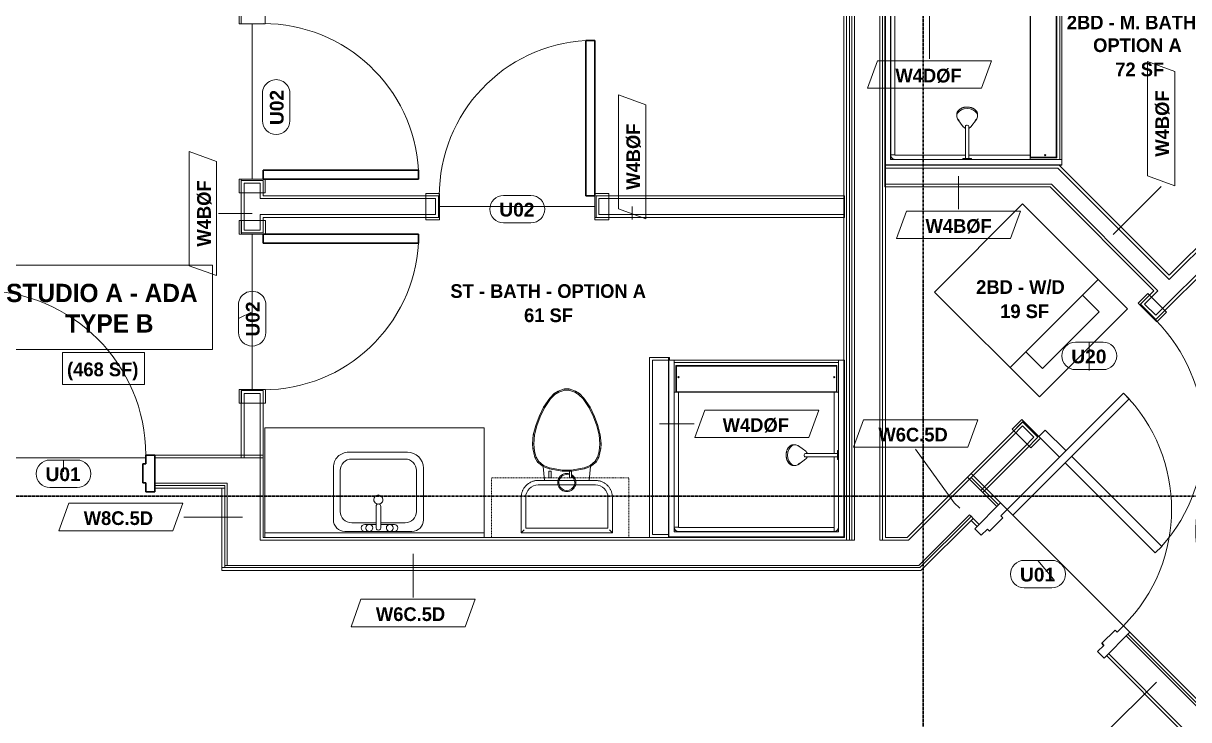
# Model space of a CAD drawing. Header units: inches. Extents: x -4058 to -1781, y 9814 to 12264.
# Drawn here: x -2697.2 to -2442.2, y 10418.3 to 10570.7 of the extents above; entities that cross this region are included whole.
import ezdxf

# ---------------------------------------------------------------- set-up
doc = ezdxf.new("R2010")
doc.units = ezdxf.units.IN
doc.header["$MEASUREMENT"] = 0
doc.linetypes.add('Dash', pattern=[0.25, 0.125, -0.125])
doc.linetypes.add('Grid Line 1_2_', pattern=[0.875, 0.5, -0.125, 0.125, -0.125])
for name, color, linetype, lineweight in [('0-1', 7, 'Continuous', 5), ('0-2', 7, 'Continuous', 9), ('A-AREA-IDEN', 2, 'Continuous', 9), ('A-DOOR-1', 7, 'Continuous', 9), ('A-DOOR-2', 10, 'Continuous', 30), ('A-DOOR-3', 31, 'Continuous', 9), ('A-DOOR-4', 31, 'Continuous', 30), ('A-DOOR-FRAM-2', 10, 'Continuous', 30), ('A-DOOR-IDEN', 31, 'Continuous', 9), ('A-FLOR-2', 192, 'Continuous', 9), ('A-WALL', 113, 'Continuous', 18), ('A-WALL-2', 250, 'Continuous', 18), ('A-WALL-3', 113, 'Continuous', 9), ('A-WALL-IDEN', 211, 'Continuous', 9), ('I-WALL-1', 7, 'Continuous', 9), ('P-SANR-FIXT', 6, 'Continuous', 9), ('Q-CASE', 31, 'Continuous', 9), ('Q-CASE-3', 31, 'Dash', 9), ('S-GRID-1', 1, 'Grid Line 1_2_', 30)]:
    doc.layers.add(name, color=color, linetype=linetype, lineweight=lineweight)
doc.styles.add('Arial_B', font='arialbd.ttf', dxfattribs={"height": 3})
doc.styles.add('Century Gothic_B', font='GOTHICB.TTF', dxfattribs={"height": 4})
doc.styles.add('Century Gothic_B_1', font='GOTHICB.TTF', dxfattribs={"height": 3})

# ---------------------------------------------------------------- blocks, each defined once
blk = doc.blocks.new('HOLLOW METAL - UNIT DOOR-2191977-UNIT PLANS - 1ST FLOOR')
at = {"layer": 'A-DOOR-1'}
blk.add_arc((18, -3.875), 36, 180, 270, dxfattribs=at)
at = {"layer": 'A-DOOR-2'}
for p, q in [((16.25, -3.875), (18, -3.875)), ((16.25, -39.875), (16.25, -3.875)), ((18, -3.875), (18, -39.875)), ((18, -39.875), (16.25, -39.875))]:
    blk.add_line(p, q, dxfattribs=at)
at = {"layer": 'A-DOOR-FRAM-2'}
for p, q in [((-20, 4.125), (-18, 4.125)), ((-20, -3.875), (-20, 4.125)), ((-18, 4.125), (-18, 2.1875)), ((18, 4.125), (20, 4.125)), ((18, 2.1875), (18, 4.125)), ((20, 4.125), (20, -3.875)), ((-18, 2.1875), (-17.375, 2.1875)), ((-17.375, 2.1875), (-17.375, -1.9375)), ((17.375, 2.1875), (18, 2.1875)), ((17.375, -1.9375), (17.375, 2.1875)), ((-18, -1.9375), (-18, -3.875)), ((-17.375, -1.9375), (-18, -1.9375)), ((18, -1.9375), (17.375, -1.9375)), ((18, -3.875), (18, -1.9375)), ((-18, -3.875), (-20, -3.875)), ((20, -3.875), (18, -3.875))]:
    blk.add_line(p, q, dxfattribs=at)
blk = doc.blocks.new('CTR - 1st Phase - Common Walls_rvt-1-UNIT PLANS - 1ST FLOOR')
at = {"layer": 'A-WALL-2'}
for p, q in [((-2517.06, 10814.49), (-2517.06, 10458.16)), ((-2516.44, 10814.49), (-2516.44, 10458.16)), ((-2515.94, 10814.49), (-2515.94, 10458.16)), ((-2515.31, 10814.49), (-2515.31, 10458.16)), ((-2509.81, 10814.49), (-2509.81, 10458.16)), ((-2509.19, 10814.49), (-2509.19, 10458.16)), ((-2668.41, 10475.54), (-2653.75, 10475.54)), ((-2653.75, 10475.54), (-2652.62, 10475.54)), ((-2652.62, 10475.54), (-2645.37, 10475.54)), ((-2645.37, 10457.54), (-2645.37, 10475.54)), ((-2668.41, 10470.04), (-2653.75, 10470.04)), ((-2653.75, 10470.04), (-2653.12, 10470.04)), ((-2653.12, 10470.04), (-2652.62, 10470.04)), ((-2652.62, 10452.04), (-2652.62, 10470.04)), ((-2494.07, 10467.02), (-2490.18, 10470.91)), ((-2490.18, 10470.91), (-2489.83, 10471.26)), ((-2484.17, 10464.9), (-2490.18, 10470.91)), ((-2489.83, 10471.26), (-2489.39, 10471.7)), ((-2483.82, 10465.25), (-2489.83, 10471.26)), ((-2668.41, 10469.54), (-2653.75, 10469.54)), ((-2653.75, 10469.54), (-2653.12, 10469.54)), ((-2653.75, 10468.91), (-2653.12, 10468.91)), ((-2653.12, 10469.54), (-2653.12, 10468.91)), ((-2653.12, 10468.91), (-2653.12, 10469.54)), ((-2653.12, 10452.04), (-2653.12, 10468.91)), ((-2503.55, 10457.54), (-2494.51, 10466.58)), ((-2494.51, 10466.58), (-2494.07, 10467.02)), ((-2501.27, 10452.04), (-2490.62, 10462.69)), ((-2501.06, 10451.54), (-2490.27, 10462.33)), ((-2490.62, 10462.69), (-2490.18, 10463.13)), ((-2490.27, 10462.33), (-2489.83, 10462.78)), ((-2489.83, 10462.78), (-2490.18, 10463.13)), ((-2490.18, 10463.13), (-2489.83, 10462.78)), ((-2489.39, 10462.33), (-2489.83, 10462.78)), ((-2489.83, 10462.78), (-2489.39, 10462.33)), ((-2489.83, 10461.89), (-2489.39, 10462.33)), ((-2488.06, 10461.01), (-2489.39, 10462.33)), ((-2644.75, 10457.54), (-2645.37, 10457.54)), ((-2644.75, 10457.54), (-2517.06, 10457.54)), ((-2517.06, 10457.54), (-2517.06, 10458.16)), ((-2516.44, 10457.54), (-2517.06, 10457.54)), ((-2517.06, 10457.54), (-2516.44, 10457.54)), ((-2516.44, 10457.54), (-2516.44, 10458.16)), ((-2515.94, 10457.54), (-2516.44, 10457.54)), ((-2516.44, 10457.54), (-2515.94, 10457.54)), ((-2515.94, 10457.54), (-2515.94, 10458.16)), ((-2515.31, 10457.54), (-2515.94, 10457.54)), ((-2515.94, 10457.54), (-2515.31, 10457.54)), ((-2515.31, 10457.54), (-2515.31, 10458.16)), ((-2509.81, 10457.54), (-2509.81, 10458.16)), ((-2509.19, 10457.54), (-2509.81, 10457.54)), ((-2509.81, 10457.54), (-2509.19, 10457.54)), ((-2509.19, 10457.54), (-2509.19, 10458.16)), ((-2509.19, 10457.54), (-2504.43, 10457.54)), ((-2503.55, 10457.54), (-2504.43, 10457.54)), ((-2652.62, 10452.04), (-2653.12, 10452.04)), ((-2653.12, 10451.54), (-2653.12, 10452.04)), ((-2653.12, 10451.54), (-2653.12, 10452.04)), ((-2645.37, 10452.04), (-2652.62, 10452.04)), ((-2644.75, 10452.04), (-2645.37, 10452.04)), ((-2644.75, 10452.04), (-2509.93, 10452.04)), ((-2509.05, 10452.04), (-2509.93, 10452.04)), ((-2501.27, 10452.04), (-2509.05, 10452.04)), ((-2653.12, 10451.54), (-2653.75, 10451.54)), ((-2644.75, 10451.54), (-2653.12, 10451.54)), ((-2644.75, 10451.54), (-2510.43, 10451.54)), ((-2501.77, 10451.54), (-2510.43, 10451.54)), ((-2501.06, 10451.54), (-2501.77, 10451.54)), ((-2437.81, 10418.54), (-2455.89, 10436.61)), ((-2437.11, 10418.54), (-2455.53, 10436.97)), ((-2443.64, 10416.58), (-2459.78, 10432.72))]:
    blk.add_line(p, q, dxfattribs=at)
at = {"layer": 'I-WALL-1'}
for p, q in [((-2517.69, 10814.49), (-2517.69, 10496.91)), ((-2508.56, 10458.16), (-2508.56, 10539.6)), ((-2653.75, 10476.16), (-2668.41, 10476.16)), ((-2645.37, 10476.16), (-2653.75, 10476.16)), ((-2644.75, 10476.16), (-2645.37, 10476.16)), ((-2644.75, 10458.16), (-2644.75, 10476.16)), ((-2489.83, 10472.15), (-2494.95, 10467.02)), ((-2489.39, 10471.7), (-2489.83, 10472.15)), ((-2483.38, 10465.69), (-2489.39, 10471.7)), ((-2668.41, 10468.91), (-2653.75, 10468.91)), ((-2653.75, 10468.91), (-2653.75, 10451.54)), ((-2494.95, 10467.02), (-2503.81, 10458.16)), ((-2500.81, 10450.91), (-2489.83, 10461.89)), ((-2489.83, 10461.89), (-2488.5, 10460.57)), ((-2556.06, 10458.16), (-2644.75, 10458.16)), ((-2503.81, 10458.16), (-2508.56, 10458.16)), ((-2653.75, 10451.54), (-2653.75, 10450.91)), ((-2653.75, 10450.91), (-2644.75, 10450.91)), ((-2644.75, 10450.91), (-2511.06, 10450.91)), ((-2511.06, 10450.91), (-2501.69, 10450.91)), ((-2501.69, 10450.91), (-2500.81, 10450.91)), ((-2437.47, 10419.79), (-2455.09, 10437.41)), ((-2460.22, 10432.28), (-2444.08, 10416.14))]:
    blk.add_line(p, q, dxfattribs=at)
at = {"layer": '0-2'}
for p, rotation in [((-2688.41, 10472.29), 180), ((-2471.97, 10448.81), 134.9999999999948)]:
    blk.add_blockref('HOLLOW METAL - UNIT DOOR-2191977-UNIT PLANS - 1ST FLOOR', p, dxfattribs=dict(at, rotation=rotation))
blk = doc.blocks.new('CTR - 1st Phase - Structure_rvt-1-UNIT PLANS - 1ST FLOOR')
at = {"layer": 'S-GRID-1'}
for p, q in [((-2500.32, 9814.03), (-2500.32, 12247.5)), ((-1781.27, 10467.19), (-4041.78, 10467.19))]:
    blk.add_line(p, q, dxfattribs=at)
blk = doc.blocks.new('SWING - SINGLE - FLUSH - SWING - FLUSH - 2-10 x 6-8 - PRIVACY-4346066-UNIT PLANS - 1ST FLOOR')
at = {"layer": 'A-DOOR-3'}
for p, q in [((-17, 2.87), (-20, 2.87)), ((-20, 2.87), (-20, -2.38)), ((-17, -2.38), (-17, 2.87)), ((20, 2.87), (17, 2.87)), ((17, 2.87), (17, -2.38)), ((20, -2.38), (20, 2.87)), ((-20, -2.38), (-17, -2.38)), ((-17, -2.38), (-20, -2.38)), ((-20, -2.38), (-20, -2.88)), ((-17, -2.88), (-17, -2.38)), ((17, -2.38), (20, -2.38)), ((20, -2.38), (17, -2.38)), ((17, -2.38), (17, -2.88)), ((20, -2.88), (20, -2.38)), ((-20, -2.88), (-17, -2.88)), ((17, -2.88), (20, -2.88))]:
    blk.add_line(p, q, dxfattribs=at)
blk.add_arc((17, 2.37), 34.07, 93.3657, 180, dxfattribs=at)
at = {"layer": 'A-DOOR-4'}
for p, q in [((15, 2.37), (15, 36.38)), ((17, 36.38), (15, 36.38)), ((17, 2.37), (17, 36.38)), ((17, 2.37), (15, 2.37))]:
    blk.add_line(p, q, dxfattribs=at)
blk = doc.blocks.new('SWING - SINGLE - FLUSH - SWING - FLUSH - 2-10 x 6-8 - PRIVACY-4346067-UNIT PLANS - 1ST FLOOR')
at = {"layer": 'A-DOOR-3'}
for p, q in [((-17, 2.87), (-20, 2.87)), ((-20, 2.87), (-20, -2.38)), ((-17, -2.38), (-17, 2.87)), ((20, 2.87), (17, 2.87)), ((17, 2.87), (17, -2.38)), ((20, -2.38), (20, 2.87)), ((-20, -2.38), (-17, -2.38)), ((-17, -2.38), (-20, -2.38)), ((-20, -2.38), (-20, -2.88)), ((-17, -2.88), (-17, -2.38)), ((17, -2.38), (20, -2.38)), ((20, -2.38), (17, -2.38)), ((17, -2.38), (17, -2.88)), ((20, -2.88), (20, -2.38)), ((-20, -2.88), (-17, -2.88)), ((17, -2.88), (20, -2.88))]:
    blk.add_line(p, q, dxfattribs=at)
blk.add_arc((17, 2.37), 34.07, 93.3657, 180, dxfattribs=at)
at = {"layer": 'A-DOOR-4'}
for p, q in [((15, 2.37), (15, 36.38)), ((17, 36.38), (15, 36.38)), ((17, 2.37), (17, 36.38)), ((17, 2.37), (15, 2.37))]:
    blk.add_line(p, q, dxfattribs=at)
blk = doc.blocks.new('M_Sink Vanity-Square - 500 x 440mm-1352614-UNIT PLANS - 1ST FLOOR')
at = {"layer": 'P-SANR-FIXT'}
for p, q in [((7.96, 7.09), (-6.72, 7.09)), ((0.12, 5.22), (-5.22, 5.22)), ((3.62, 7.09), (-2.88, 7.09)), ((-2.88, 5.59), (0.12, 5.59)), ((0.12, 6.33), (0.12, 1.59)), ((1.12, 6.33), (1.12, 1.59)), ((1.12, 5.59), (3.62, 5.59)), ((6.46, 5.22), (1.12, 5.22)), ((-9.22, 4.59), (-9.22, -6.73)), ((-7.72, 2.72), (-7.72, -6.23)), ((8.96, -6.23), (8.96, 2.72)), ((10.46, -6.91), (10.46, 4.59)), ((-5.22, -8.73), (6.46, -8.73)), ((-5.72, -10.23), (7.14, -10.23))]:
    blk.add_line(p, q, dxfattribs=at)
for centre, radius, start, end in [((-6.72, 4.59), 2.5, 90, 180), ((-5.22, 2.72), 2.5, 90, 180), ((-2.88, 6.34), 0.75, 90, 270), ((-1.88, 6.34), 0.75, 360, 180), ((-1.88, 6.34), 0.75, 180, 0), ((0.62, 6.33), 0.5, 360, 180), ((2.62, 6.34), 0.75, 360, 180), ((2.62, 6.34), 0.75, 180, 360), ((3.62, 6.34), 0.75, 270, 90), ((6.46, 2.72), 2.5, 0, 90), ((7.96, 4.59), 2.5, 360, 90), ((0.62, 0.13), 1, 360, 180), ((0.62, 0.13), 1, 180, 0), ((0.62, 1.59), 0.5, 180, 0), ((-5.72, -6.73), 3.5, 180, 270), ((-5.22, -6.23), 2.5, 180, 270), ((6.46, -6.23), 2.5, 270, 0), ((7.14, -6.91), 3.32, 270, 0)]:
    blk.add_arc(centre, radius, start, end, dxfattribs=at)
blk = doc.blocks.new('Toilet-Domestic-3D - Toilet-Domestic-3D-V38-UNIT PLANS - 1ST FLOOR')
at = {"layer": 'P-SANR-FIXT'}
for p, q in [((-2.74, 11), (-3.74, 10)), ((-2.59, 10.8), (-3.55, 9.84)), ((-1.87, 11.5), (-2.74, 11)), ((-2.59, 10.8), (-2.74, 11)), ((-1.77, 11.27), (-2.59, 10.8)), ((-0.5, 12), (-1.87, 11.5)), ((-1.77, 11.27), (-1.87, 11.5)), ((-0.46, 11.75), (-1.77, 11.27)), ((-0.46, 11.75), (-0.5, 12)), ((0.5, 12), (-0.5, 12)), ((0.46, 11.75), (-0.46, 11.75)), ((0.46, 11.75), (0.5, 12)), ((1.77, 11.27), (0.46, 11.75)), ((1.87, 11.5), (0.5, 12)), ((1.77, 11.27), (1.87, 11.5)), ((2.59, 10.8), (1.77, 11.27)), ((2.74, 11), (1.87, 11.5)), ((2.59, 10.8), (2.74, 11)), ((3.55, 9.84), (2.59, 10.8)), ((3.74, 10), (2.74, 11)), ((-5.13, 8), (-6.06, 6)), ((-4.91, 7.88), (-5.83, 5.9)), ((-3.74, 10), (-5.13, 8)), ((-4.91, 7.88), (-5.13, 8)), ((-3.55, 9.84), (-4.91, 7.88)), ((-3.55, 9.84), (-3.74, 10)), ((3.55, 9.84), (3.74, 10)), ((4.91, 7.88), (3.55, 9.84)), ((5.13, 8), (3.74, 10)), ((4.91, 7.88), (5.13, 8)), ((5.83, 5.9), (4.91, 7.88)), ((6.06, 6), (5.13, 8)), ((-6.06, 6), (-6.79, 4)), ((-5.83, 5.9), (-6.55, 3.92)), ((-5.83, 5.9), (-6.06, 6)), ((5.83, 5.9), (6.06, 6)), ((6.55, 3.92), (5.83, 5.9)), ((6.79, 4), (6.06, 6)), ((-6.79, 4), (-7.33, 1.99)), ((-6.55, 3.92), (-7.08, 1.95)), ((-6.55, 3.92), (-6.79, 4)), ((6.55, 3.92), (6.79, 4)), ((7.08, 1.95), (6.55, 3.92)), ((7.33, 1.99), (6.79, 4)), ((-7.33, 1.99), (-7.5, 0)), ((-7.08, 1.95), (-7.33, 1.99)), ((-7.08, 1.95), (-7.25, 0)), ((7.08, 1.95), (7.33, 1.99)), ((7.25, 0), (7.08, 1.95)), ((7.5, 0), (7.33, 1.99)), ((-7.25, 0), (-7.5, 0)), ((-7.5, 0), (-7.41, -1)), ((-7.16, -0.96), (-7.41, -1)), ((-7.41, -1), (-7.24, -2)), ((-7.25, 0), (-7.16, -0.96)), ((-6.99, -1.95), (-7.24, -2)), ((-7.24, -2), (-6.97, -3)), ((-7.16, -0.96), (-6.99, -1.95)), ((-6.99, -1.95), (-6.73, -2.9)), ((6.73, -2.9), (6.99, -1.95)), ((6.97, -3), (7.24, -2)), ((6.99, -1.95), (7.16, -0.96)), ((6.99, -1.95), (7.24, -2)), ((7.16, -0.96), (7.25, 0)), ((7.16, -0.96), (7.41, -1)), ((7.24, -2), (7.41, -1)), ((7.25, 0), (7.5, 0)), ((7.41, -1), (7.5, 0)), ((-6.73, -2.9), (-6.97, -3)), ((-6.97, -3), (-6.4, -4)), ((-6.73, -2.9), (-6.21, -3.84)), ((-6.4, -4), (-6.21, -3.84)), ((-6.4, -4), (-5.21, -5)), ((-6.21, -3.84), (-5.08, -4.78)), ((-5.08, -4.78), (-5.21, -5)), ((-5.21, -5), (-4.86, -8.02)), ((-5.21, -5), (-3.84, -5.5)), ((-5.08, -4.78), (-3.77, -5.26)), ((3.77, -5.26), (5.08, -4.78)), ((3.84, -5.5), (5.21, -5)), ((4.86, -8.02), (5.21, -5)), ((5.08, -4.78), (6.21, -3.84)), ((5.08, -4.78), (5.21, -5)), ((5.21, -5), (6.4, -4)), ((6.21, -3.84), (6.73, -2.9)), ((6.21, -3.84), (6.4, -4)), ((6.4, -4), (6.97, -3)), ((6.73, -2.9), (6.97, -3)), ((-3.77, -5.26), (-3.84, -5.5)), ((-3.84, -5.5), (-1, -6)), ((-3.77, -5.26), (-0.98, -5.75)), ((-0.98, -5.75), (-1, -6)), ((-1, -6), (0.56, -6)), ((-0.98, -5.75), (0.98, -5.75)), ((0.98, -5.75), (3.77, -5.26)), ((0.98, -5.75), (1, -5.98)), ((1.05, -5.99), (3.84, -5.5)), ((3.77, -5.26), (3.84, -5.5)), ((6.25, -8.02), (-6.25, -8.02)), ((6.25, -9), (-6.25, -9)), ((6.25, -9), (-6.25, -9)), ((-9.98, -11.75), (-9.98, -19.48)), ((-9, -11.75), (-9, -18.5)), ((-9, -11.75), (-9, -18.5)), ((9, -18.5), (9, -11.75)), ((9, -18.5), (9, -11.75)), ((9.98, -19.48), (9.98, -11.75)), ((-9.98, -19.48), (-9.86, -19.36)), ((-9.98, -19.48), (9.98, -19.48)), ((-9, -18.5), (9, -18.5)), ((-9, -18.5), (9, -18.5)), ((9.86, -19.36), (9.98, -19.48))]:
    blk.add_line(p, q, dxfattribs=at)
at = {"layer": 'P-SANR-FIXT', "flags": 128}
for points in [[(-6.25, -8.02), (-6.4, -8.03), (-6.55, -8.03), (-6.7, -8.05), (-6.84, -8.07), (-6.99, -8.1), (-7.14, -8.13), (-7.28, -8.17), (-7.42, -8.21), (-7.56, -8.26), (-7.7, -8.32), (-7.84, -8.38), (-7.97, -8.44), (-8.1, -8.52), (-8.23, -8.59), (-8.35, -8.67), (-8.48, -8.76), (-8.59, -8.85), (-8.71, -8.95), (-8.82, -9.05), (-8.92, -9.15), (-9.03, -9.26), (-9.12, -9.38), (-9.22, -9.49), (-9.3, -9.61), (-9.39, -9.74), (-9.46, -9.86), (-9.54, -9.99), (-9.6, -10.13), (-9.67, -10.26), (-9.72, -10.4), (-9.78, -10.54), (-9.82, -10.68), (-9.86, -10.83), (-9.89, -10.97), (-9.92, -11.12), (-9.95, -11.26), (-9.96, -11.41), (-9.97, -11.56), (-9.98, -11.71), (-9.98, -11.75)], [(9.98, -11.75), (9.97, -11.6), (9.97, -11.45), (9.95, -11.3), (9.93, -11.16), (9.9, -11.01), (9.87, -10.86), (9.83, -10.72), (9.79, -10.58), (9.74, -10.44), (9.68, -10.3), (9.62, -10.16), (9.56, -10.03), (9.48, -9.9), (9.41, -9.77), (9.33, -9.65), (9.24, -9.52), (9.15, -9.41), (9.05, -9.29), (8.95, -9.18), (8.85, -9.08), (8.74, -8.97), (8.62, -8.88), (8.51, -8.78), (8.39, -8.7), (8.26, -8.61), (8.14, -8.54), (8.01, -8.46), (7.87, -8.4), (7.74, -8.33), (7.6, -8.28), (7.46, -8.22), (7.32, -8.18), (7.17, -8.14), (7.03, -8.11), (6.88, -8.08), (6.74, -8.05), (6.59, -8.04), (6.44, -8.03), (6.29, -8.02), (6.25, -8.02)]]:
    blk.add_lwpolyline(points, dxfattribs=at)
at = {"layer": 'P-SANR-FIXT'}
for centre, radius, start, end in [((0, -8.48), 2, 73.137, 0), ((0, -8.48), 1.75, 70.983, 0), ((0, -8.48), 2, 0, 57.9286), ((0, -8.48), 1.75, 0, 51.2446), ((-6.25, -11.75), 2.75, 90, 180), ((-6.25, -11.75), 2.75, 90, 180), ((6.25, -11.75), 2.75, 0, 90), ((6.25, -11.75), 2.75, 360, 90)]:
    blk.add_arc(centre, radius, start, end, dxfattribs=at)
for points in [[(-9.98, -19.48), (-9.98, -19.48), (-9.98, -19.48), (-9.98, -19.48)], [(9.98, -19.48), (9.98, -19.48), (9.98, -19.48), (9.98, -19.48)]]:
    blk.add_open_spline(points, degree=3, dxfattribs=at)
for points, knots in [([(-9.86, -19.36), (-9.86, -19.36), (-9.85, -19.35), (-9.82, -19.32), (-9.8, -19.3), (-9.78, -19.28), (-9.75, -19.25), (-9.71, -19.21), (-9.66, -19.16), (-9.6, -19.1), (-9.55, -19.05), (-9.47, -18.97), (-9.41, -18.91), (-9.37, -18.87)], [0, 0, 0, 0, 0.166667, 0.25, 0.291667, 0.333333, 0.416667, 0.5, 0.583333, 0.666667, 0.75, 0.833333, 1, 1, 1, 1]), ([(9.37, -18.87), (9.41, -18.91), (9.47, -18.97), (9.55, -19.05), (9.6, -19.1), (9.66, -19.16), (9.71, -19.21), (9.75, -19.25), (9.78, -19.28), (9.8, -19.3), (9.82, -19.32), (9.85, -19.35), (9.86, -19.36), (9.86, -19.36)], [-1, -1, -1, -1, -0.833333, -0.75, -0.666667, -0.583333, -0.5, -0.416667, -0.333333, -0.291667, -0.25, -0.166667, 0, 0, 0, 0])]:
    blk.add_open_spline(points, degree=3, knots=knots, dxfattribs=at)
blk = doc.blocks.new('Bath Vanity - Bath Vanity 48_-2551079-UNIT PLANS - 1ST FLOOR')
at = {"layer": 'Q-CASE'}
for p, q in [((-23.26, -1), (-23.26, -24)), ((24.74, -24), (24.74, -1)), ((-23.26, -24), (24.74, -24))]:
    blk.add_line(p, q, dxfattribs=at)
blk = doc.blocks.new('BATHROOM MIRROR - BATHROOM MIRROR 48_-3124766-UNIT PLANS - 1ST FLOOR')
at = {"layer": 'Q-CASE'}
for p, q in [((24.74, 24), (-23.26, 24)), ((-23.26, 23), (-23.26, 24)), ((-23.26, 23), (24.74, 23)), ((24.74, 24), (24.74, 23))]:
    blk.add_line(p, q, dxfattribs=at)
blk = doc.blocks.new('300 Series Wall Hung Cabinet_326 - 30_-2909952-UNIT PLANS - 1ST FLOOR')
at = {"layer": 'Q-CASE'}
for p, q in [((-2.5, -13.19), (-2.01, -13.19)), ((-2.5, -13.19), (-2.5, -14.69)), ((-2.5, -14.69), (-2.01, -14.69)), ((-2.01, -14.69), (-2.01, -13.19)), ((2, -13.19), (2.49, -13.19)), ((2, -13.19), (2, -14.69)), ((2, -14.69), (2.49, -14.69)), ((2.49, -14.69), (2.49, -13.19))]:
    blk.add_line(p, q, dxfattribs=at)
at = {"layer": 'Q-CASE-3'}
for p, q in [((15, -0.19), (-15, -0.19)), ((-15, -0.19), (-15, -13.19)), ((15, -13.19), (15, -0.19)), ((-15, -13.19), (15, -13.19))]:
    blk.add_line(p, q, dxfattribs=at)
blk = doc.blocks.new('SWING - SINGLE - FLUSH - SWING - FLUSH - 2-10 x 6-8 - PRIVACY-4346070-UNIT PLANS - 1ST FLOOR')
at = {"layer": 'A-DOOR-3'}
for p, q in [((-20, 2.37), (-20, 2.87)), ((-20, 2.87), (-17, 2.87)), ((-17, 2.87), (-17, 2.37)), ((17, 2.37), (17, 2.87)), ((17, 2.87), (20, 2.87)), ((20, 2.87), (20, 2.37)), ((-20, 2.37), (-17, 2.37)), ((-20, -2.88), (-20, 2.37)), ((-17, 2.37), (-20, 2.37)), ((-17, 2.37), (-17, -2.88)), ((17, 2.37), (20, 2.37)), ((17, -2.88), (17, 2.37)), ((20, 2.37), (17, 2.37)), ((20, 2.37), (20, -2.88)), ((-17, -2.88), (-20, -2.88)), ((20, -2.88), (17, -2.88))]:
    blk.add_line(p, q, dxfattribs=at)
blk.add_arc((17, -2.38), 34.07, 180, 266.6343, dxfattribs=at)
at = {"layer": 'A-DOOR-4'}
for p, q in [((15, -2.38), (15, -36.38)), ((17, -2.38), (15, -2.38)), ((17, -2.38), (17, -36.38)), ((17, -36.38), (15, -36.38))]:
    blk.add_line(p, q, dxfattribs=at)
blk = doc.blocks.new('SWING - SINGLE - FLUSH - SWING - FLUSH - 3-0 x 6-8 - PASSAGE-4346074-UNIT PLANS - 1ST FLOOR')
at = {"layer": 'A-DOOR-3'}
for p, q in [((-18, 2.87), (-21, 2.87)), ((-21, 2.87), (-21, -2.38)), ((-18, -2.38), (-18, 2.87)), ((21, 2.87), (18, 2.87)), ((18, 2.87), (18, -2.38)), ((21, -2.38), (21, 2.87)), ((-21, -2.38), (-18, -2.38)), ((-18, -2.38), (-21, -2.38)), ((-21, -2.38), (-21, -2.88)), ((-18, -2.88), (-18, -2.38)), ((18, -2.38), (21, -2.38)), ((21, -2.38), (18, -2.38)), ((18, -2.38), (18, -2.88)), ((21, -2.88), (21, -2.38)), ((-21, -2.88), (-18, -2.88)), ((18, -2.88), (21, -2.88))]:
    blk.add_line(p, q, dxfattribs=at)
blk.add_arc((18, 2.37), 36.07, 93.1789, 180, dxfattribs=at)
at = {"layer": 'A-DOOR-4'}
for p, q in [((16, 2.37), (16, 38.39)), ((18, 38.39), (16, 38.39)), ((18, 2.37), (18, 38.39)), ((18, 2.37), (16, 2.37))]:
    blk.add_line(p, q, dxfattribs=at)
blk = doc.blocks.new('SWING - SINGLE - FLUSH - SWING - FLUSH - 3-0 x 6-8 - PASSAGE-4346076-UNIT PLANS - 1ST FLOOR')
at = {"layer": 'A-DOOR-3'}
for p, q in [((-18, 2.87), (-21, 2.87)), ((-21, 2.87), (-21, -2.38)), ((-18, -2.38), (-18, 2.87)), ((21, 2.87), (18, 2.87)), ((18, 2.87), (18, -2.38)), ((21, -2.38), (21, 2.87)), ((-21, -2.38), (-18, -2.38)), ((-18, -2.38), (-21, -2.38)), ((-21, -2.38), (-21, -2.88)), ((-18, -2.88), (-18, -2.38)), ((18, -2.38), (21, -2.38)), ((21, -2.38), (18, -2.38)), ((18, -2.38), (18, -2.88)), ((21, -2.88), (21, -2.38)), ((-21, -2.88), (-18, -2.88)), ((18, -2.88), (21, -2.88))]:
    blk.add_line(p, q, dxfattribs=at)
blk.add_arc((18, 2.37), 36.07, 93.1789, 180, dxfattribs=at)
at = {"layer": 'A-DOOR-4'}
for p, q in [((16, 10.5), (16, 38.39)), ((18, 38.39), (16, 38.39)), ((18, 10.5), (18, 38.39)), ((16, 2.37), (16, 8.75)), ((18, 2.37), (18, 8.75)), ((18, 2.37), (16, 2.37))]:
    blk.add_line(p, q, dxfattribs=at)
blk = doc.blocks.new('Stacked Washer and Dryer - 26_x25_ - Private-3627842-UNIT PLANS - 1ST FLOOR')
at = {"layer": 'P-SANR-FIXT'}
for p, q in [((0, 13.625), (32.4375, 13.625)), ((0, 13.625), (0, -13.625)), ((23.34375, -13.625), (23.34375, 13.625)), ((32.4375, 13.625), (32.4375, -13.625)), ((28.53125, 8.75), (23.34375, 8.75)), ((28.53125, -8.75), (28.53125, 8.75)), ((23.34375, -8.75), (28.53125, -8.75)), ((32.4375, -13.625), (0, -13.625))]:
    blk.add_line(p, q, dxfattribs=at)
blk = doc.blocks.new('The Shower - The Shower-4199730-UNIT PLANS - 1ST FLOOR')
at = {"layer": 'P-SANR-FIXT'}
for p, q in [((0, 39.25), (0.12, 39.25)), ((0, 0.5), (0, 39.25)), ((1.25, 39.25), (0.12, 39.25)), ((0.12, 0.62), (0.12, 39.25)), ((1.25, 39.25), (37.25, 39.25)), ((1.25, 38.75), (1.25, 39.25)), ((1.25, 1.75), (1.25, 39.25)), ((37.25, 38.75), (1.25, 38.75)), ((37.25, 39.25), (37.25, 38.75)), ((38.38, 39.25), (37.25, 39.25)), ((37.25, 39.25), (37.25, 19.48)), ((38.38, 39.25), (38.5, 39.25)), ((38.38, 39.25), (38.38, 0.62)), ((38.5, 39.25), (38.5, 0.5)), ((1.62, 38.13), (1.62, 32.27)), ((36.88, 38.13), (1.62, 38.13)), ((36.75, 38), (1.75, 38)), ((1.75, 38), (1.75, 32.38)), ((36.75, 32.38), (36.75, 38)), ((36.88, 32.27), (36.88, 38.13)), ((1.75, 32.38), (36.75, 32.38)), ((2.2, 2.75), (2.2, 32.27)), ((36.3, 32.27), (2.2, 32.27)), ((36.3, 18.89), (36.3, 32.27)), ((36.3, 2.75), (36.3, 18.11)), ((37.25, 17.52), (37.25, 1.75)), ((2.25, 2.7), (36.25, 2.7)), ((38.5, 0.5), (0, 0.5)), ((38.38, 0.62), (0.12, 0.62)), ((37.25, 1.75), (1.25, 1.75)), ((1.28, 2.51), (1.3, 2.43)), ((1.37, 2.28), (1.38, 2.26)), ((1.4, 2.23), (1.42, 2.2)), ((1.51, 2.08), (1.58, 2.01)), ((1.7, 1.92), (1.73, 1.9)), ((1.93, 1.8), (2.01, 1.78)), ((2.25, 1.77), (36.25, 1.77)), ((36.25, 1.75), (36.25, 1.77)), ((36.49, 1.78), (36.57, 1.8)), ((36.77, 1.9), (36.8, 1.92)), ((36.92, 2.01), (36.99, 2.08)), ((37.08, 2.2), (37.1, 2.23)), ((37.12, 2.26), (37.13, 2.28)), ((37.2, 2.43), (37.22, 2.51))]:
    blk.add_line(p, q, dxfattribs=at)
for centre, radius, start, end in [((2.2, 35.56), 0.125, 0, 180), ((2.2, 35.56), 0.125, 180, 0), ((36.3, 35.56), 0.125, 0, 180), ((36.3, 35.56), 0.125, 180, 0), ((2.25, 2.75), 1, 180, 270), ((36.25, 2.75), 1, 270, 0)]:
    blk.add_arc(centre, radius, start, end, dxfattribs=at)
for centre, major_axis, start_param, end_param in [((2.2, 32.28), (-0.95, 0), 0, 1.570796), ((36.3, 32.28), (0.95, 0), 4.712389, 6.283185)]:
    blk.add_ellipse(centre, major_axis=major_axis, ratio=0.019505, start_param=start_param, end_param=end_param, dxfattribs=at)
for points, knots in [([(1.25, 2.77), (1.25, 2.77), (1.27, 2.76), (1.4, 2.76), (1.64, 2.75), (1.95, 2.75), (2.12, 2.75), (2.2, 2.75)], [-1, -1, -1, -1, -0.833333, -0.666667, -0.333333, -0.166667, 0, 0, 0, 0]), ([(1.25, 2.77), (1.25, 2.7), (1.26, 2.57), (1.34, 2.32), (1.53, 2.04), (1.8, 1.86), (2.06, 1.78), (2.19, 1.77), (2.25, 1.77)], [-1, -1, -1, -1, -0.874768, -0.749536, -0.499072, -0.248608, -0.123376, 0.001856, 0.001856, 0.001856, 0.001856]), ([(2.2, 2.75), (2.2, 2.74), (2.2, 2.74), (2.2, 2.73), (2.21, 2.72), (2.21, 2.72), (2.22, 2.71), (2.23, 2.71), (2.24, 2.7), (2.24, 2.7), (2.25, 2.7), (2.25, 2.7)], [-1, -1, -1, -1, -0.833333, -0.75, -0.666667, -0.583333, -0.416667, -0.291667, -0.208333, -0.083333, 0, 0, 0, 0]), ([(36.25, 1.77), (36.32, 1.77), (36.45, 1.78), (36.7, 1.86), (36.98, 2.04), (37.16, 2.32), (37.24, 2.57), (37.25, 2.7), (37.25, 2.77)], [-1, -1, -1, -1, -0.874768, -0.749536, -0.499072, -0.248608, -0.123376, 0.001856, 0.001856, 0.001856, 0.001856]), ([(36.25, 2.7), (36.26, 2.7), (36.26, 2.7), (36.27, 2.7), (36.28, 2.71), (36.28, 2.71), (36.29, 2.72), (36.29, 2.73), (36.3, 2.74), (36.3, 2.74), (36.3, 2.75), (36.3, 2.75)], [-1, -1, -1, -1, -0.833333, -0.75, -0.666667, -0.583333, -0.416667, -0.291667, -0.208333, -0.083333, 0, 0, 0, 0]), ([(36.25, 1.8), (36.25, 1.82), (36.25, 1.91), (36.25, 2.14), (36.25, 2.45), (36.25, 2.62), (36.25, 2.7)], [-0.8333333, -0.8333333, -0.8333333, -0.8333333, -0.6666667, -0.3333333, -0.1666667, 0, 0, 0, 0]), ([(1.59, 2), (1.55, 2.04), (1.47, 2.12), (1.41, 2.21), (1.38, 2.25)], [0.4597287, 0.4597287, 0.4597287, 0.4597287, 0.5714286, 0.666048, 0.666048, 0.666048, 0.666048]), ([(2.25, 1.75), (2.17, 1.75), (2.03, 1.77), (1.86, 1.82), (1.77, 1.87), (1.75, 1.88)], [0, 0, 0, 0, 0.1428571, 0.2857143, 0.332096, 0.332096, 0.332096, 0.332096]), ([(36.75, 1.88), (36.7, 1.85), (36.59, 1.8), (36.42, 1.76), (36.31, 1.75), (36.25, 1.75)], [0.6665409, 0.6665409, 0.6665409, 0.6665409, 0.7857143, 0.8928571, 1, 1, 1, 1]), ([(37.01, 2.11), (36.97, 2.05), (36.89, 1.97), (36.79, 1.91), (36.75, 1.88)], [0.4462442, 0.4462442, 0.4462442, 0.4462442, 0.5714286, 0.666048, 0.666048, 0.666048, 0.666048]), ([(37.19, 2.42), (37.18, 2.38), (37.16, 2.33), (37.13, 2.27), (37.12, 2.25)], [0.2167295, 0.2167295, 0.2167295, 0.2167295, 0.2857143, 0.332096, 0.332096, 0.332096, 0.332096])]:
    blk.add_open_spline(points, degree=3, knots=knots, dxfattribs=at)
for points in [[(1.25, 2.71), (1.25, 2.72), (1.25, 2.74), (1.25, 2.75)], [(37.25, 2.75), (37.25, 2.72), (37.25, 2.7), (37.25, 2.67)], [(1.38, 2.25), (1.37, 2.27), (1.36, 2.3), (1.35, 2.32)], [(1.75, 1.88), (1.71, 1.91), (1.67, 1.94), (1.63, 1.97)], [(37.12, 2.25), (37.09, 2.21), (37.07, 2.18), (37.05, 2.15)]]:
    blk.add_open_spline(points, degree=3, dxfattribs=at)
blk = doc.blocks.new('Shower Head - Shower Head-3265626-UNIT PLANS - 1ST FLOOR')
at = {"layer": 'P-SANR-FIXT'}
for p, q in [((-0.98, 0), (-0.98, -0.26)), ((-0.98, 0), (0.98, 0)), ((0.98, -0.26), (-0.98, -0.26)), ((-0.39, -0.26), (-0.39, -1)), ((0.39, -1), (0.39, -0.26)), ((0.98, -0.26), (0.98, 0)), ((-0.84, -7.19), (-2.02, -8.78)), ((-0.39, -6.01), (-0.39, -7.27)), ((0.39, -7.27), (0.39, -6.01)), ((2.02, -8.78), (0.84, -7.19)), ((-2.28, -9.54), (-2.28, -9.81)), ((2.28, -9.81), (2.28, -9.54))]:
    blk.add_line(p, q, dxfattribs=at)
at = {"layer": 'P-SANR-FIXT', "flags": 128}
for points in [[(-0.39, -1), (-0.39, -1.29), (-0.39, -1.57), (-0.39, -1.85), (-0.39, -2.13), (-0.39, -2.41), (-0.39, -2.69), (-0.39, -2.96), (-0.39, -3.23), (-0.39, -3.5), (-0.39, -3.76), (-0.39, -4.02), (-0.39, -4.27), (-0.39, -4.52), (-0.39, -4.77), (-0.39, -5), (-0.39, -5.23), (-0.39, -5.46), (-0.39, -5.67), (-0.39, -5.88), (-0.39, -6.01)], [(0.39, -6.01), (0.39, -5.81), (0.39, -5.6), (0.39, -5.38), (0.39, -5.15), (0.39, -4.92), (0.39, -4.68), (0.39, -4.43), (0.39, -4.18), (0.39, -3.93), (0.39, -3.67), (0.39, -3.4), (0.39, -3.13), (0.39, -2.86), (0.39, -2.59), (0.39, -2.31), (0.39, -2.03), (0.39, -1.75), (0.39, -1.46), (0.39, -1.18), (0.39, -1)], [(-0.39, -6.87), (-0.43, -6.88), (-0.46, -6.9), (-0.49, -6.91), (-0.52, -6.93), (-0.55, -6.94), (-0.58, -6.96), (-0.61, -6.98), (-0.64, -7), (-0.67, -7.03), (-0.7, -7.05), (-0.73, -7.07), (-0.76, -7.1), (-0.78, -7.13), (-0.81, -7.16), (-0.83, -7.19), (-0.84, -7.19)], [(0.84, -7.19), (0.81, -7.16), (0.79, -7.13), (0.76, -7.1), (0.73, -7.08), (0.7, -7.05), (0.68, -7.03), (0.65, -7.01), (0.62, -6.98), (0.59, -6.97), (0.56, -6.95), (0.53, -6.93), (0.49, -6.91), (0.46, -6.9), (0.43, -6.89), (0.4, -6.87)], [(-2.28, -9.81), (-2.28, -9.88), (-2.28, -9.95), (-2.27, -10.02), (-2.25, -10.09), (-2.24, -10.16), (-2.21, -10.23), (-2.19, -10.3), (-2.16, -10.36), (-2.13, -10.43), (-2.09, -10.49), (-2.05, -10.55), (-2.01, -10.61), (-1.97, -10.67), (-1.92, -10.73), (-1.86, -10.79), (-1.81, -10.84), (-1.75, -10.89), (-1.69, -10.94), (-1.63, -10.99), (-1.57, -11.04), (-1.5, -11.08), (-1.43, -11.12), (-1.36, -11.16), (-1.28, -11.2), (-1.21, -11.24), (-1.13, -11.27), (-1.05, -11.3), (-0.97, -11.33), (-0.89, -11.36), (-0.81, -11.38), (-0.72, -11.4), (-0.64, -11.42), (-0.55, -11.44), (-0.47, -11.45), (-0.38, -11.46), (-0.29, -11.47), (-0.2, -11.48), (-0.11, -11.49), (-0.02, -11.49), (0, -11.49)], [(0, -11.49), (0.09, -11.49), (0.18, -11.48), (0.27, -11.48), (0.35, -11.47), (0.44, -11.46), (0.53, -11.44), (0.62, -11.43), (0.7, -11.41), (0.79, -11.39), (0.87, -11.36), (0.95, -11.34), (1.03, -11.31), (1.11, -11.28), (1.19, -11.25), (1.26, -11.21), (1.34, -11.17), (1.41, -11.13), (1.48, -11.09), (1.55, -11.05), (1.61, -11), (1.68, -10.95), (1.74, -10.9), (1.8, -10.85), (1.85, -10.8), (1.9, -10.74), (1.95, -10.69), (2, -10.63), (2.04, -10.57), (2.08, -10.51), (2.12, -10.44), (2.15, -10.38), (2.18, -10.31), (2.21, -10.25), (2.23, -10.18), (2.25, -10.11), (2.26, -10.04), (2.27, -9.97), (2.28, -9.9), (2.28, -9.83), (2.28, -9.81)]]:
    blk.add_lwpolyline(points, dxfattribs=at)
at = {"layer": 'P-SANR-FIXT'}
for centre, major_axis, start_param, end_param in [((0, -7.27), (0.394, 0), 3.141593, 4.712389), ((0, -7.27), (-0.394, 0), 1.570796, 3.141593), ((0, -9.54), (2.28, 0), 2.468394, 4.712389), ((0, -9.54), (-2.28, 0), 1.570796, 3.814791)]:
    blk.add_ellipse(centre, major_axis=major_axis, ratio=0.707107, start_param=start_param, end_param=end_param, dxfattribs=at)
blk = doc.blocks.new('Wall Tag - Arch Wall-3956453-UNIT PLANS - 1ST FLOOR')
at = {"layer": 'A-WALL-IDEN'}
for p, q in [((-0.3561, 0.0937), (-0.4244, -0.0937)), ((0.4244, 0.0937), (-0.3561, 0.0937)), ((0.3561, -0.0937), (0.4244, 0.0937)), ((-0.4244, -0.0937), (0.3561, -0.0937))]:
    blk.add_line(p, q, dxfattribs=at)
blk = doc.blocks.new('Door Tag - Type Mark-2601225-UNIT PLANS - 1ST FLOOR')
at = {"layer": 'A-DOOR-IDEN'}
for p, q in [((0.09375, 0.09375), (-0.09375, 0.09375)), ((-0.09375, -0.09375), (0.09375, -0.09375))]:
    blk.add_line(p, q, dxfattribs=at)
for centre, start, end in [((-0.09375, 0), 90, 270), ((0.09375, 0), 270, 90)]:
    blk.add_arc(centre, 0.09375, start, end, dxfattribs=at)

msp = doc.modelspace()

# ---------------------------------------------------------------- linework, layer by layer
at = {"layer": 'A-AREA-IDEN', "flags": 128}
for points in [[(-2703.52, 10517.72), (-2655.82, 10517.72), (-2655.82, 10499.27), (-2703.52, 10499.27)], [(-2688.63, 10498.59), (-2670.71, 10498.59), (-2670.71, 10491.59), (-2688.63, 10491.59)]]:
    msp.add_lwpolyline(points, close=True, dxfattribs=at)
at = {"layer": 'A-DOOR-IDEN'}
for p, q in [((-2647.12, 10507.54), (-2650.12, 10506.03)), ((-2463.96, 10494.65), (-2463.96, 10500.87)), ((-2688.41, 10472.54), (-2688.41, 10475.09)), ((-2471.8, 10448.99), (-2475.19, 10453.13))]:
    msp.add_line(p, q, dxfattribs=at)
at = {"layer": 'A-FLOR-2'}
for p, q in [((-2647.12, 10536.54), (-2647.12, 10570.54)), ((-2647.12, 10570.54), (-2647.12, 10536.54)), ((-2606.12, 10530.54), (-2572.12, 10530.54)), ((-2647.12, 10490.54), (-2647.12, 10524.54)), ((-2647.12, 10524.54), (-2647.12, 10490.54)), ((-2706.41, 10475.54), (-2670.41, 10475.54)), ((-2480.72, 10463.04), (-2456.51, 10438.82)), ((-2644.75, 10458.17), (-2644.37, 10458.17)), ((-2596.37, 10458.17), (-2560.19, 10458.17))]:
    msp.add_line(p, q, dxfattribs=at)
at = {"layer": 'A-WALL'}
for p, q in [((-2449.38, 10506.76), (-2351.19, 10604.95)), ((-2418.53, 10542.55), (-2446.47, 10514.62)), ((-2470.82, 10538.98), (-2508.69, 10538.98)), ((-2470.82, 10538.98), (-2446.47, 10514.62)), ((-2645.37, 10535.66), (-2648.87, 10535.66)), ((-2648.87, 10535.66), (-2648.87, 10525.41)), ((-2645.37, 10532.29), (-2645.37, 10535.66)), ((-2472.27, 10535.48), (-2508.69, 10535.48)), ((-2472.27, 10535.48), (-2448.94, 10512.15)), ((-2607, 10532.29), (-2645.37, 10532.29)), ((-2607, 10528.79), (-2607, 10532.29)), ((-2517.56, 10532.29), (-2571.25, 10532.29)), ((-2571.25, 10532.29), (-2571.25, 10528.79)), ((-2645.37, 10525.41), (-2645.37, 10528.79)), ((-2645.37, 10528.79), (-2607, 10528.79)), ((-2571.25, 10528.79), (-2517.56, 10528.79)), ((-2648.87, 10525.41), (-2645.37, 10525.41)), ((-2448.94, 10512.15), (-2451.86, 10509.23)), ((-2451.86, 10509.23), (-2449.38, 10506.76)), ((-2556.06, 10496.91), (-2559.56, 10496.91)), ((-2559.56, 10496.91), (-2559.56, 10458.79)), ((-2556.06, 10497.54), (-2556.06, 10496.91)), ((-2645.37, 10489.66), (-2648.87, 10489.66)), ((-2648.87, 10489.66), (-2648.87, 10475.54)), ((-2645.37, 10475.54), (-2645.37, 10489.66)), ((-2478.55, 10482.54), (-2480.68, 10480.41)), ((-2476.07, 10480.07), (-2478.55, 10482.54)), ((-2480.68, 10480.41), (-2490.18, 10470.91)), ((-2478.21, 10477.93), (-2476.07, 10480.07)), ((-2478.21, 10477.93), (-2487.71, 10468.43)), ((-2559.56, 10458.79), (-2556.06, 10458.79))]:
    msp.add_line(p, q, dxfattribs=at)
at = {"layer": 'A-WALL-3'}
for p, q in [((-2449.38, 10505.87), (-2350.56, 10604.69)), ((-2419.42, 10542.55), (-2446.47, 10515.51)), ((-2508.69, 10539.6), (-2508.69, 10534.85)), ((-2446.47, 10515.51), (-2470.56, 10539.6)), ((-2644.75, 10536.29), (-2649.5, 10536.29)), ((-2649.5, 10536.29), (-2649.5, 10524.79)), ((-2644.75, 10532.91), (-2644.75, 10536.29)), ((-2508.69, 10534.85), (-2472.53, 10534.85)), ((-2472.53, 10534.85), (-2449.82, 10512.15)), ((-2606.37, 10532.91), (-2644.75, 10532.91)), ((-2606.37, 10528.16), (-2606.37, 10532.91)), ((-2517.56, 10532.91), (-2571.87, 10532.91)), ((-2571.87, 10532.91), (-2571.87, 10528.16)), ((-2517.56, 10528.16), (-2517.56, 10532.91)), ((-2644.75, 10524.79), (-2644.75, 10528.16)), ((-2644.75, 10528.16), (-2606.37, 10528.16)), ((-2571.87, 10528.16), (-2517.56, 10528.16)), ((-2649.5, 10524.79), (-2644.75, 10524.79)), ((-2449.82, 10512.15), (-2452.74, 10509.23)), ((-2452.74, 10509.23), (-2449.38, 10505.87)), ((-2555.81, 10497.54), (-2560.19, 10497.54)), ((-2560.19, 10497.54), (-2560.19, 10458.16)), ((-2555.81, 10496.91), (-2555.81, 10497.54)), ((-2644.75, 10490.29), (-2649.5, 10490.29)), ((-2649.5, 10490.29), (-2649.5, 10475.54)), ((-2644.75, 10475.54), (-2644.75, 10490.29)), ((-2478.55, 10483.42), (-2481.12, 10480.85)), ((-2475.19, 10480.07), (-2478.55, 10483.42)), ((-2481.12, 10480.85), (-2490.62, 10471.35)), ((-2477.76, 10477.49), (-2475.19, 10480.07)), ((-2487.26, 10467.99), (-2477.76, 10477.49)), ((-2649.5, 10475.54), (-2644.75, 10475.54)), ((-2490.62, 10471.35), (-2487.26, 10467.99)), ((-2560.19, 10458.16), (-2556.06, 10458.16))]:
    msp.add_line(p, q, dxfattribs=at)
at = {"layer": 'A-WALL-IDEN'}
for p, q in [((-2498.91, 10580.04), (-2498.91, 10562.89)), ((-2492.57, 10537.23), (-2492.57, 10529.98)), ((-2458.77, 10524.46), (-2448.26, 10534.97)), ((-2647.12, 10529.02), (-2654.51, 10529.02)), ((-2563.99, 10530.54), (-2563.99, 10527.73)), ((-2558, 10483), (-2550.44, 10483)), ((-2493.52, 10465.73), (-2501.96, 10477.48)), ((-2492.32, 10464.53), (-2493.52, 10465.73)), ((-2649.25, 10462.62), (-2662.11, 10462.62)), ((-2611.92, 10454.54), (-2611.92, 10445.03)), ((-2449.28, 10426.47), (-2460.77, 10414.99))]:
    msp.add_line(p, q, dxfattribs=at)

# ---------------------------------------------------------------- block references
at = {"layer": '0-1'}
for name in ['CTR - 1st Phase - Structure_rvt-1-UNIT PLANS - 1ST FLOOR', 'CTR - 1st Phase - Common Walls_rvt-1-UNIT PLANS - 1ST FLOOR']:
    msp.add_blockref(name, (0, 0), dxfattribs=at)
at = {"layer": 'A-DOOR-3'}
for name, p, rotation in [('SWING - SINGLE - FLUSH - SWING - FLUSH - 2-10 x 6-8 - PRIVACY-4346066-UNIT PLANS - 1ST FLOOR', (-2647.12, 10553.54), 269.9999999999646), ('SWING - SINGLE - FLUSH - SWING - FLUSH - 2-10 x 6-8 - PRIVACY-4346070-UNIT PLANS - 1ST FLOOR', (-2647.12, 10507.54), 89.99999999996469), ('SWING - SINGLE - FLUSH - SWING - FLUSH - 3-0 x 6-8 - PASSAGE-4346076-UNIT PLANS - 1ST FLOOR', (-2463.96, 10494.65), 225.0000000000278), ('SWING - SINGLE - FLUSH - SWING - FLUSH - 3-0 x 6-8 - PASSAGE-4346074-UNIT PLANS - 1ST FLOOR', (-2415.62, 10444.96), 45.00000000006675)]:
    msp.add_blockref(name, p, dxfattribs=dict(at, rotation=rotation))
msp.add_blockref('SWING - SINGLE - FLUSH - SWING - FLUSH - 2-10 x 6-8 - PRIVACY-4346067-UNIT PLANS - 1ST FLOOR', (-2589.12, 10530.54), dxfattribs=at)
at = {"layer": 'A-DOOR-IDEN', "xscale": 31.99999999999999, "yscale": 31.99999999999999, "zscale": 31.99999999999999, "rotation": 89.99999999999955}
for p in [(-2641.87, 10552.33), (-2647.12, 10506.03)]:
    msp.add_blockref('Door Tag - Type Mark-2601225-UNIT PLANS - 1ST FLOOR', p, dxfattribs=at)
at = {"layer": 'A-DOOR-IDEN', "xscale": 31.99999999999999, "yscale": 31.99999999999999, "zscale": 31.99999999999999}
for p in [(-2589.12, 10530), (-2463.96, 10497.87), (-2688.41, 10472.09), (-2475.19, 10450.13)]:
    msp.add_blockref('Door Tag - Type Mark-2601225-UNIT PLANS - 1ST FLOOR', p, dxfattribs=at)
at = {"layer": 'A-WALL-IDEN', "xscale": 31.99999999999999, "yscale": 31.99999999999999, "zscale": 31.99999999999999}
for p in [(-2498.91, 10559.48), (-2492.57, 10526.56), (-2536.71, 10483), (-2501.96, 10480.9), (-2675.85, 10462.62), (-2611.92, 10441.62)]:
    msp.add_blockref('Wall Tag - Arch Wall-3956453-UNIT PLANS - 1ST FLOOR', p, dxfattribs=at)
at = {"layer": 'A-WALL-IDEN', "xscale": 31.99999999999999, "yscale": 31.99999999999999, "zscale": 31.99999999999999, "rotation": 89.99999999999955}
for p in [(-2448.26, 10548.7), (-2563.99, 10541.46), (-2657.92, 10529.02)]:
    msp.add_blockref('Wall Tag - Arch Wall-3956453-UNIT PLANS - 1ST FLOOR', p, dxfattribs=at)
at = {"layer": 'P-SANR-FIXT'}
for name, p, rotation in [('The Shower - The Shower-4199730-UNIT PLANS - 1ST FLOOR', (-2509.19, 10578.1), 270.0000000000797), ('Shower Head - Shower Head-3265626-UNIT PLANS - 1ST FLOOR', (-2490.69, 10540.85), 180), ('Stacked Washer and Dryer - 26_x25_ - Private-3627842-UNIT PLANS - 1ST FLOOR', (-2488.18, 10521.49), 314.9999999999666), ('Shower Head - Shower Head-3265626-UNIT PLANS - 1ST FLOOR', (-2518.81, 10476.16), 270.0000000000916), ('M_Sink Vanity-Square - 500 x 440mm-1352614-UNIT PLANS - 1ST FLOOR', (-2618.89, 10466.57), 180)]:
    msp.add_blockref(name, p, dxfattribs=dict(at, rotation=rotation))
for name, p in [('The Shower - The Shower-4199730-UNIT PLANS - 1ST FLOOR', (-2556.06, 10457.66)), ('Toilet-Domestic-3D - Toilet-Domestic-3D-V38-UNIT PLANS - 1ST FLOOR', (-2578.28, 10478.65))]:
    msp.add_blockref(name, p, dxfattribs=at)
at = {"layer": 'Q-CASE', "rotation": 180}
for name, p in [('Bath Vanity - Bath Vanity 48_-2551079-UNIT PLANS - 1ST FLOOR', (-2619.64, 10458.16)), ('300 Series Wall Hung Cabinet_326 - 30_-2909952-UNIT PLANS - 1ST FLOOR', (-2579.73, 10457.98)), ('BATHROOM MIRROR - BATHROOM MIRROR 48_-3124766-UNIT PLANS - 1ST FLOOR', (-2619.64, 10482.17))]:
    msp.add_blockref(name, p, dxfattribs=at)

# ---------------------------------------------------------------- texts
at = {"layer": 'A-AREA-IDEN', "attachment_point": 1}
for s, insert, char_height, width, style in [('2BD - M. BATH -', (-2468.88, 10572.37), 3, 38.077, 'Century Gothic_B_1'), ('OPTION A', (-2463.13, 10567.37), 3, 24.24, 'Century Gothic_B_1'), ('72 SF', (-2458.29, 10562.07), 3, 12.423, 'Century Gothic_B_1'), ('STUDIO A - ADA', (-2700.96, 10513.66), 4, 51.51, 'Century Gothic_B'), ('ST - BATH - OPTION A', (-2603.76, 10513.57), 3, 51.51, 'Century Gothic_B_1'), ('2BD - W/D', (-2488.72, 10514.45), 3, 25.149, 'Century Gothic_B_1'), ('61 SF', (-2587.64, 10508.27), 3, 12.423, 'Century Gothic_B_1'), ('19 SF', (-2483.46, 10509.15), 3, 12.423, 'Century Gothic_B_1'), ('TYPE B', (-2688.04, 10506.99), 4, 20.301, 'Century Gothic_B'), ('(468 SF)', (-2687.63, 10496.43), 3, 19.19, 'Century Gothic_B_1')]:
    msp.add_mtext(s, dxfattribs=dict(at, insert=insert, char_height=char_height, width=width, style=style))
at = {"layer": 'A-DOOR-IDEN', "char_height": 3, "width": 9.393, "attachment_point": 1, "rotation": 90, "style": 'Arial_B'}
for insert in [(-2643.25, 10548.4), (-2648.5, 10502.1)]:
    msp.add_mtext('U02', dxfattribs=dict(at, insert=insert))
at = {"layer": 'A-DOOR-IDEN', "char_height": 3, "width": 9.393, "attachment_point": 1, "style": 'Arial_B'}
for s, insert in [('U02', (-2593.06, 10531.38)), ('U20', (-2467.9, 10499.25)), ('U01', (-2692.34, 10473.47)), ('U01', (-2479.13, 10451.51))]:
    msp.add_mtext(s, dxfattribs=dict(at, insert=insert))
at = {"layer": 'A-WALL-IDEN', "char_height": 3, "attachment_point": 1, "style": 'Century Gothic_B_1'}
for s, insert, width in [('W4DØF', (-2506.38, 10560.72), 17.978), ('W4BØF', (-2499.79, 10527.81), 17.372), ('W4DØF', (-2544.18, 10484.25), 17.978), ('W6C.5D', (-2510.1, 10482.15), 19.594), ('W8C.5D', (-2683.98, 10463.87), 19.594), ('W6C.5D', (-2620.06, 10442.86), 19.594)]:
    msp.add_mtext(s, dxfattribs=dict(at, insert=insert, width=width))
at = {"layer": 'A-WALL-IDEN', "char_height": 3, "width": 17.372, "attachment_point": 1, "rotation": 90, "style": 'Century Gothic_B_1'}
for insert in [(-2449.51, 10541.48), (-2565.24, 10534.24), (-2659.17, 10521.8)]:
    msp.add_mtext('W4BØF', dxfattribs=dict(at, insert=insert))

doc.saveas('drawing.dxf')
